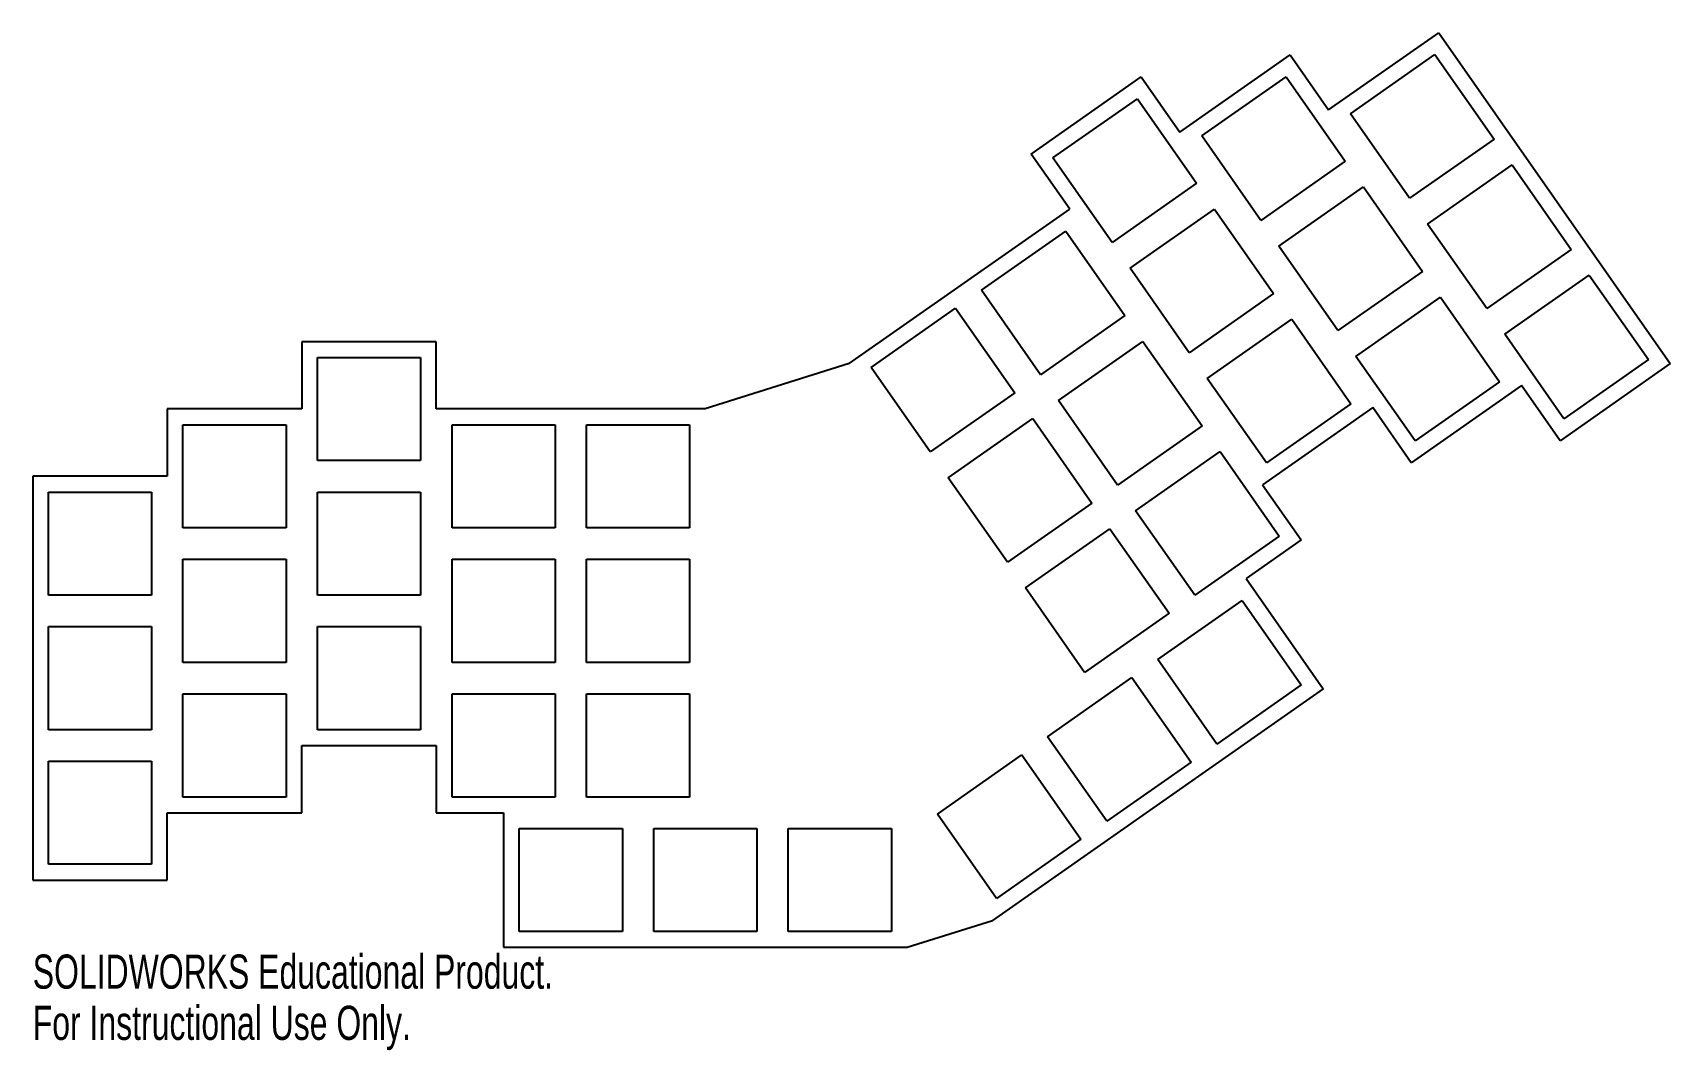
# Model space of a CAD drawing. Header units: millimetres. Extents: x 0 to 232, y -81 to 63.
import ezdxf

# ---------------------------------------------------------------- set-up
doc = ezdxf.new("R2010")
doc.units = ezdxf.units.MM
doc.styles.add('SLDTEXTSTYLE0', font='TXT', dxfattribs={"width": 0.7})

msp = doc.modelspace()

# ---------------------------------------------------------------- linework, layer by layer
at = {"color": 7, "linetype": 'Continuous', "lineweight": 25}
for p, q in [((183.52, 51.86), (199.13, 62.78)), ((199.13, 62.78), (231.91, 15.97)), ((162.45, 48.73), (178.06, 59.66)), ((178.06, 59.66), (183.52, 51.86)), ((186.62, 51.31), (198.58, 59.69)), ((198.58, 59.69), (206.95, 47.73)), ((141.38, 45.61), (156.99, 56.54)), ((156.99, 56.54), (162.45, 48.73)), ((165.55, 48.19), (177.51, 56.56)), ((177.51, 56.56), (185.89, 44.6)), ((144.48, 45.06), (156.44, 53.44)), ((156.44, 53.44), (164.82, 41.48)), ((194.99, 39.35), (186.62, 51.31)), ((173.93, 36.23), (165.55, 48.19)), ((206.95, 47.73), (194.99, 39.35)), ((146.85, 37.81), (141.38, 45.61)), ((152.86, 33.1), (144.48, 45.06)), ((185.89, 44.6), (173.93, 36.23)), ((197.55, 35.71), (209.51, 44.08)), ((209.51, 44.08), (217.88, 32.12)), ((164.82, 41.48), (152.86, 33.1)), ((176.48, 32.58), (188.44, 40.96)), ((188.44, 40.96), (196.81, 29)), ((115.64, 15.95), (146.85, 37.81)), ((155.41, 29.46), (167.37, 37.83)), ((167.37, 37.83), (175.74, 25.87)), ((205.92, 23.75), (197.55, 35.71)), ((134.34, 26.33), (146.3, 34.71)), ((146.3, 34.71), (154.68, 22.75)), ((184.85, 20.62), (176.48, 32.58)), ((217.88, 32.12), (205.92, 23.75)), ((163.78, 17.5), (155.41, 29.46)), ((196.81, 29), (184.85, 20.62)), ((208.47, 20.1), (220.43, 28.48)), ((220.43, 28.48), (228.81, 16.52)), ((142.72, 14.37), (134.34, 26.33)), ((175.74, 25.87), (163.78, 17.5)), ((118.74, 15.41), (130.7, 23.78)), ((130.7, 23.78), (139.07, 11.82)), ((187.4, 16.98), (199.36, 25.35)), ((199.36, 25.35), (207.74, 13.39)), ((154.68, 22.75), (142.72, 14.37)), ((166.34, 13.85), (178.3, 22.23)), ((178.3, 22.23), (186.67, 10.27)), ((57.15, 19.05), (38.1, 19.05)), ((38.1, 19.05), (38.1, 9.53)), ((57.15, 9.53), (57.15, 19.05)), ((145.27, 10.73), (157.23, 19.1)), ((157.23, 19.1), (165.6, 7.14)), ((216.85, 8.14), (208.47, 20.1)), ((40.33, 2.23), (40.33, 16.82)), ((40.33, 16.82), (54.92, 16.82)), ((54.92, 16.82), (54.92, 2.23)), ((195.78, 5.02), (187.4, 16.98)), ((228.81, 16.52), (216.85, 8.14)), ((115.64, 15.95), (95.25, 9.53)), ((127.11, 3.45), (118.74, 15.41)), ((231.91, 15.97), (216.3, 5.04)), ((139.07, 11.82), (127.11, 3.45)), ((174.71, 1.89), (166.34, 13.85)), ((210.84, 12.85), (195.23, 1.92)), ((207.74, 13.39), (195.78, 5.02)), ((216.3, 5.04), (210.84, 12.85)), ((38.1, 9.53), (19.05, 9.53)), ((19.05, 9.53), (19.05, 0)), ((95.25, 9.53), (57.15, 9.53)), ((153.64, -1.23), (145.27, 10.73)), ((189.77, 9.72), (174.16, -1.21)), ((186.67, 10.27), (174.71, 1.89)), ((195.23, 1.92), (189.77, 9.72)), ((21.27, -7.3), (21.27, 7.3)), ((21.27, 7.3), (35.88, 7.3)), ((35.88, 7.3), (35.88, -7.3)), ((59.38, -7.3), (59.38, 7.3)), ((59.38, 7.3), (73.97, 7.3)), ((73.97, 7.3), (73.97, -7.3)), ((78.42, -7.3), (78.42, 7.3)), ((78.42, 7.3), (93.03, 7.3)), ((93.03, 7.3), (93.03, -7.3)), ((129.66, -0.2), (141.62, 8.18)), ((141.62, 8.18), (150, -3.78)), ((165.6, 7.14), (153.64, -1.23)), ((156.19, -4.88), (168.15, 3.5)), ((168.15, 3.5), (176.53, -8.46)), ((19.05, 0), (0, 0)), ((0, 0), (0, -57.15)), ((54.92, 2.23), (40.33, 2.23)), ((2.23, -16.82), (2.23, -2.23)), ((2.23, -2.23), (16.82, -2.23)), ((16.82, -2.23), (16.82, -16.82)), ((40.33, -16.82), (40.33, -2.23)), ((40.33, -2.23), (54.92, -2.23)), ((54.92, -2.23), (54.92, -16.82)), ((138.04, -12.16), (129.66, -0.2)), ((174.16, -1.21), (179.63, -9.01)), ((150, -3.78), (138.04, -12.16)), ((164.57, -16.84), (156.19, -4.88)), ((35.88, -7.3), (21.27, -7.3)), ((73.97, -7.3), (59.38, -7.3)), ((93.03, -7.3), (78.42, -7.3)), ((140.59, -15.8), (152.55, -7.43)), ((152.55, -7.43), (160.92, -19.39)), ((176.53, -8.46), (164.57, -16.84)), ((179.63, -9.01), (171.83, -14.47)), ((21.27, -26.35), (21.27, -11.75)), ((21.27, -11.75), (35.88, -11.75)), ((35.88, -11.75), (35.88, -26.35)), ((59.38, -26.35), (59.38, -11.75)), ((59.38, -11.75), (73.97, -11.75)), ((73.97, -11.75), (73.97, -26.35)), ((78.42, -26.35), (78.42, -11.75)), ((78.42, -11.75), (93.03, -11.75)), ((93.03, -11.75), (93.03, -26.35)), ((148.96, -27.76), (140.59, -15.8)), ((171.83, -14.47), (182.75, -30.08)), ((16.82, -16.82), (2.23, -16.82)), ((54.92, -16.82), (40.33, -16.82)), ((159.32, -25.94), (171.28, -17.57)), ((171.28, -17.57), (179.65, -29.53)), ((160.92, -19.39), (148.96, -27.76)), ((2.23, -35.88), (2.23, -21.27)), ((2.23, -21.27), (16.82, -21.27)), ((16.82, -21.27), (16.82, -35.88)), ((40.33, -35.88), (40.33, -21.27)), ((40.33, -21.27), (54.92, -21.27)), ((54.92, -21.27), (54.92, -35.88)), ((35.88, -26.35), (21.27, -26.35)), ((73.97, -26.35), (59.38, -26.35)), ((93.03, -26.35), (78.42, -26.35)), ((167.69, -37.9), (159.32, -25.94)), ((182.75, -30.08), (135.94, -62.86)), ((143.71, -36.87), (155.67, -28.5)), ((155.67, -28.5), (164.05, -40.46)), ((179.65, -29.53), (167.69, -37.9)), ((21.27, -45.4), (21.27, -30.8)), ((21.27, -30.8), (35.88, -30.8)), ((35.88, -30.8), (35.88, -45.4)), ((59.38, -45.4), (59.38, -30.8)), ((59.38, -30.8), (73.97, -30.8)), ((73.97, -30.8), (73.97, -45.4)), ((78.42, -45.4), (78.42, -30.8)), ((78.42, -30.8), (93.03, -30.8)), ((93.03, -30.8), (93.03, -45.4)), ((16.82, -35.88), (2.23, -35.88)), ((54.92, -35.88), (40.33, -35.88)), ((152.09, -48.83), (143.71, -36.87)), ((38.1, -47.62), (38.1, -38.1)), ((38.1, -38.1), (57.15, -38.1)), ((57.15, -38.1), (57.15, -47.62)), ((128.11, -47.8), (140.07, -39.42)), ((140.07, -39.42), (148.44, -51.38)), ((2.23, -54.92), (2.23, -40.33)), ((2.23, -40.33), (16.82, -40.33)), ((16.82, -40.33), (16.82, -54.92)), ((164.05, -40.46), (152.09, -48.83)), ((35.88, -45.4), (21.27, -45.4)), ((73.97, -45.4), (59.38, -45.4)), ((93.03, -45.4), (78.42, -45.4)), ((19.05, -57.15), (19.05, -47.62)), ((19.05, -47.62), (38.1, -47.62)), ((57.15, -47.62), (66.67, -47.62)), ((66.67, -47.62), (66.67, -66.67)), ((136.48, -59.76), (128.11, -47.8)), ((68.9, -64.45), (68.9, -49.85)), ((68.9, -49.85), (83.5, -49.85)), ((83.5, -49.85), (83.5, -64.45)), ((87.95, -64.45), (87.95, -49.85)), ((87.95, -49.85), (102.55, -49.85)), ((102.55, -49.85), (102.55, -64.45)), ((107, -64.45), (107, -49.85)), ((107, -49.85), (121.6, -49.85)), ((121.6, -49.85), (121.6, -64.45)), ((148.44, -51.38), (136.48, -59.76)), ((16.82, -54.92), (2.23, -54.92)), ((0, -57.15), (19.05, -57.15)), ((83.5, -64.45), (68.9, -64.45)), ((102.55, -64.45), (87.95, -64.45)), ((121.6, -64.45), (107, -64.45)), ((123.83, -66.67), (135.94, -62.86)), ((66.67, -66.67), (123.83, -66.67))]:
    msp.add_line(p, q, dxfattribs=at)

# ---------------------------------------------------------------- texts
at = {"color": 7, "linetype": 'Continuous', "char_height": 4.8336, "attachment_point": 1, "style": 'SLDTEXTSTYLE0'}
for s, insert in [('SOLIDWORKS Educational Product.', (0, -67.69)), ('For Instructional Use Only.', (0, -74.94))]:
    msp.add_mtext(s, dxfattribs=dict(at, insert=insert))

doc.saveas('drawing.dxf')
